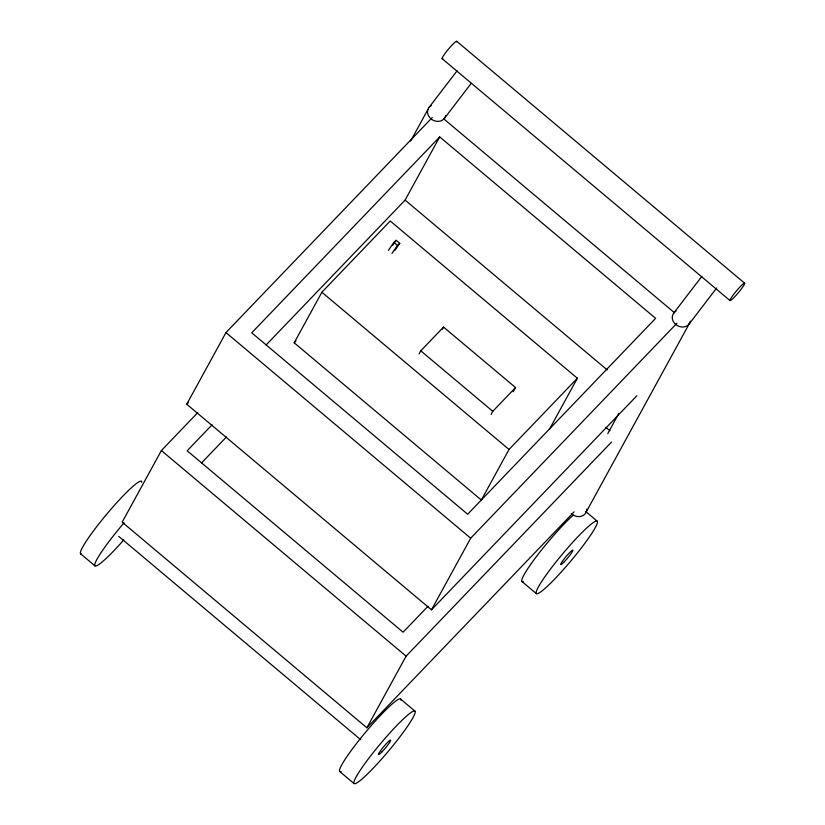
<?xml version="1.0" encoding="UTF-8"?>
<svg xmlns="http://www.w3.org/2000/svg" width="825" height="825" viewBox="0 0 825 825"><rect width="100%" height="100%" fill="white"/><g stroke="black" fill="none" stroke-linecap="round" stroke-linejoin="round"><path stroke-width="1.24" d="M197.835 412.552L161.38 450.553L122.162 522.173L366.888 727.794L574.066 511.861M636.869 395.742L431.475 609.83L186.749 404.209L225.968 332.578L432.248 117.573M577.366 378.242L509.015 449.481L481.336 500.043L294.195 342.798L321.874 292.236L390.225 221.007L577.366 378.242L549.677 428.804M410.613 141.096L427.907 109.498M266.145 344.943L405.106 200.104L439.704 136.909L655.627 318.337L467.682 514.233L251.749 332.805L439.704 136.909M419.059 353.997L420.791 350.831L443.572 327.092L515.553 387.564L513.243 391.782M442.417 329.196L443.572 327.092M491.04 414.47L492.772 411.314L515.553 387.564M366.888 727.794L406.096 656.174L611.5 442.087M431.475 609.83L470.683 538.209L676.974 323.194M607.757 433.62L618.874 413.304M586.41 511.593L690.205 321.998M388.389 250.377L393.876 242.385L396.155 240.322L399.754 243.344L394.948 250.336M392.721 245.314L396.155 240.322M391.988 253.399L397.475 245.417L399.754 243.344M429.021 107.446L457.091 70.816M444.376 118.429L471.209 83.366M673.736 313.067L701.807 276.437M689.102 324.05L716.698 287.977M186.749 404.209L188.533 402.353M212.108 424.782L187.162 450.78L403.095 632.208L428.031 606.21M294.195 342.798L295.969 340.952M201.558 462.907L226.493 436.91M456.741 41.312L744.655 283.212A11.354 1.31 -50 0 1 734.394 297.113A11.354 1.31 -50 0 1 732.93 295.34A11.354 1.31 -50 0 1 744.655 283.212M442.097 58.658L730.001 300.568M443.603 118.738L674.51 312.757M405.106 200.104L607.231 369.94M393.876 242.385L397.475 245.417M605.973 427.412L609.923 430.722M420.791 350.831L492.772 411.314M585.791 511.572L597.3 521.256A47.324 5.445 -50 0 1 554.575 579.171A47.324 5.445 -50 0 1 548.47 571.777A47.324 5.445 -50 0 1 597.3 521.256M321.874 292.236L509.015 449.481M225.968 332.578L470.683 538.209M521.864 581.45L536.26 593.546M161.38 450.553L406.096 656.174M400.651 699.126L415.047 711.212A47.324 5.445 -50 0 1 372.323 769.127A47.324 5.445 -50 0 1 366.218 761.743A47.324 5.445 -50 0 1 415.047 711.212M118.687 536.353L360.711 739.716M80.489 553.699L94.885 565.795M339.611 771.416L354.007 783.513M341.055 771.499A47.324 5.445 -50 0 1 365.516 732.301A47.324 5.445 -50 0 1 400.847 700.095M523.308 581.532A47.324 5.445 -50 0 1 535.569 557.669A47.324 5.445 -50 0 1 573.148 515.192M81.304 553.936A47.324 5.445 -50 0 1 107.487 513.284A47.324 5.445 -50 0 1 141.725 482.377M123.822 539.849A47.324 5.445 -50 0 1 94.689 565.032A47.324 5.445 -50 0 1 124.07 522.813M445.706 115.582A9.467 8.157 28.7 0 1 431.743 119.439A9.467 8.157 28.7 0 1 431.341 105.487M586.792 509.108A9.467 8.157 28.7 0 1 581.295 516.285A9.467 8.157 28.7 0 1 571.302 513.521M690.432 321.203A9.467 8.157 28.7 0 1 676.459 325.06A9.467 8.157 28.7 0 1 676.067 311.108M442.85 58.472A11.354 1.31 -50 0 1 448.315 49.273A11.354 1.31 -50 0 1 456.689 41.951M564.341 561.753A9.467 1.093 -50 0 0 572.89 550.172A9.467 1.093 -50 0 0 563.124 560.278A9.467 1.093 -50 0 0 564.341 561.753M382.088 751.719A9.467 1.093 -50 0 0 390.627 740.138A9.467 1.093 -50 0 0 380.861 750.245A9.467 1.093 -50 0 0 382.088 751.719"/></g></svg>
